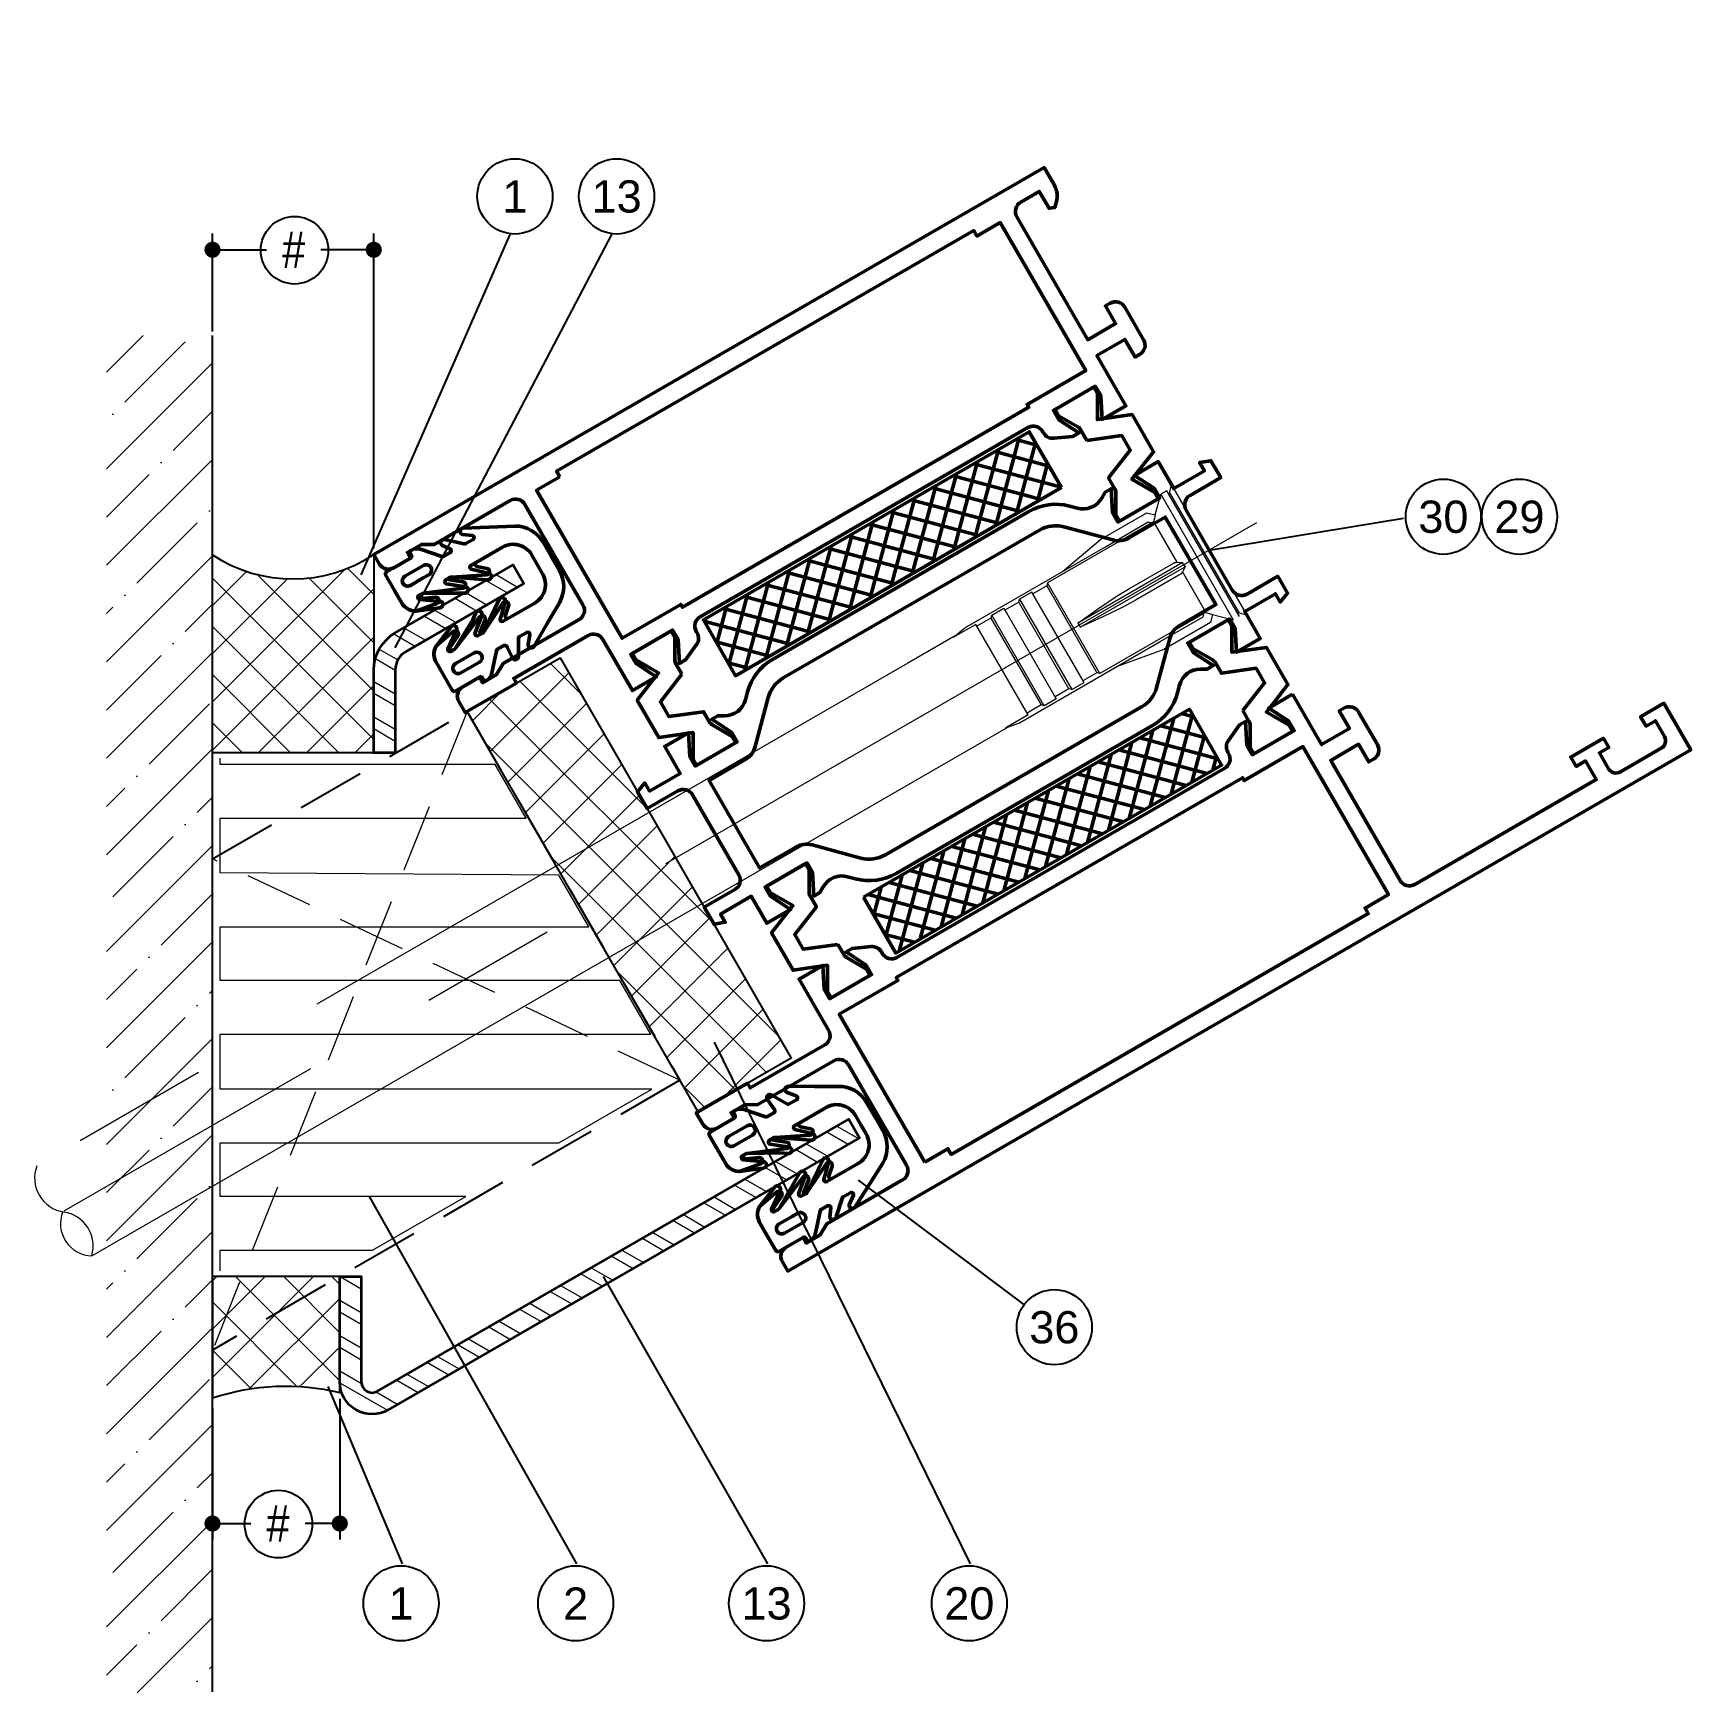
# Model space of a CAD drawing. Header units: millimetres. Extents: x 30 to 184, y 66 to 221.
import ezdxf
from ezdxf.enums import TextEntityAlignment as Align

# ---------------------------------------------------------------- set-up
doc = ezdxf.new("R2010")
doc.units = ezdxf.units.MM
doc.linetypes.add('CENTER', pattern=[50.8, 31.75, -6.35, 6.35, -6.35])
doc.linetypes.add('HIDDEN', pattern=[9.525, 6.35, -3.175])
for name, color, linetype, lineweight in [('AM_5', 3, 'Continuous', 25), ('AM_C', 50, 'Continuous', 50), ('AM_S', 80, 'Continuous', 50), ('Cent3', 70, 'CENTER', 18), ('CHide2', 2, 'HIDDEN', 25), ('CHide3', 70, 'HIDDEN', 18), ('Cont1', 7, 'Continuous', 35), ('Cont2', 2, 'Continuous', 25), ('Cont3', 70, 'Continuous', 18), ('Cont4', 10, 'Continuous', 13)]:
    doc.layers.add(name, color=color, linetype=linetype, lineweight=lineweight)
doc.styles.add('BEMSTIL', font='8SIMPLEX.SHX', dxfattribs={"width": 0.85})
doc.styles.add('SWISS', font='swiss.ttf')
doc.dimstyles.new('Dok-1zu2-PUNKT$0', dxfattribs={"dimscale": 0.5, "dimtxt": 3.4, "dimasz": 1.5, "dimexe": 1.5, "dimexo": 0.6, "dimgap": 1.5, "dimtad": 0, "dimlfac": 2, "dimdsep": 46, "dimtxsty": 'BEMSTIL', "dimblk": 'PUNKT', "dimblk1": 'PUNKT', "dimblk2": 'PUNKT', "dimcen": 0, "dimclrd": 3, "dimclre": 3, "dimclrt": 3, "dimadec": 0, "dimazin": 0, "dimtfac": 0.7, "dimtofl": 0, "dimtmove": 0, "dimatfit": 3, "dimfxl": 0, "dimtolj": 1, "dimarcsym": 0})
pattern_1 = [(45, (-1032.2878, -282.5502), (-2.245064, 2.245064), []), (135, (-1032.2878, -282.5502), (-2.245064, -2.245064), [])]

# ---------------------------------------------------------------- blocks, each defined once
blk = doc.blocks.new('Dübel01')
at = {"layer": 'Cent3'}
for points in [[(2.202, 1.271), (-53.263, -30.751)], [(-14.01, -5.26), (-54.524, -28.65)]]:
    blk.add_lwpolyline(points, dxfattribs=at)
at = {"layer": 'Cont3', "color": 3, "linetype": 'Continuous'}
for p, q in [((-2.514, 1.633), (-2.257, 2.594)), ((-1.969, 2.76), (-2.257, 2.594)), ((-2.257, 2.594), (1.118, -3.251)), ((1.406, -3.085), (-1.969, 2.76)), ((-1.869, 2.587), (-1.75, 3.031)), ((1.408, -2.94), (-1.842, 2.69)), ((-1.75, 3.031), (1.75, -3.031)), ((-5.06, 0.485), (-2.895, 1.735)), ((-2.895, 1.735), (-2.512, 1.633)), ((-2.512, 1.633), (-2.55, 1.476)), ((-2.676, 1.262), (-7.516, -1.532)), ((-4.829, 0.156), (-2.838, 1.306)), ((-2.838, 1.306), (-2.676, 1.262)), ((-2.676, 1.262), (-2.632, 1.29)), ((-2.632, 1.29), (-2.588, 1.318)), ((-2.55, 1.476), (-2.588, 1.318)), ((-2.588, 1.318), (-1.502, -0.562)), ((-11.371, -3.621), (-4.829, 0.156)), ((-6.824, -0.996), (-5.06, 0.485)), ((-3.704, -1.792), (-1.713, -0.643)), ((-1.476, -0.721), (-3.642, -1.971)), ((-1.713, -0.643), (-1.611, -0.583)), ((-1.611, -0.583), (-1.557, -0.573)), ((-1.557, -0.573), (-1.502, -0.562)), ((-1.502, -0.562), (-1.368, -0.572)), ((-1.234, -0.581), (-1.476, -0.721)), ((-1.368, -0.572), (-1.234, -0.581)), ((-1.177, -0.68), (-1.234, -0.581)), ((-1.177, -0.68), (-1.121, -0.778)), ((-7.516, -1.532), (-7.552, -1.669)), ((-5.085, -5.743), (-7.516, -1.532)), ((-3.528, -2.168), (-1.363, -0.918)), ((-1.413, -1.162), (-3.404, -2.312)), ((-1.311, -1.103), (-1.413, -1.162)), ((-1.363, -0.918), (-1.121, -0.778)), ((-1.274, -1.062), (-1.311, -1.103)), ((-1.238, -1.02), (-1.274, -1.062)), ((-1.179, -0.899), (-1.238, -1.02)), ((-1.238, -1.02), (-0.152, -2.9)), ((-1.121, -0.778), (-1.179, -0.899)), ((-8.851, -2.419), (-8.815, -2.282)), ((-8.252, -1.957), (-8.815, -2.282)), ((-8.815, -2.282), (-6.384, -6.493)), ((-5.821, -6.168), (-8.252, -1.957)), ((-7.552, -1.669), (-8.202, -2.044)), ((-7.552, -1.669), (-5.222, -5.706)), ((-3.642, -1.971), (-6.11, -3.397)), ((-5.997, -3.593), (-3.528, -2.168)), ((-5.188, -2.756), (-4.286, -2.128)), ((-4.286, -2.128), (-3.704, -1.792)), ((-3.404, -2.312), (-3.986, -2.648)), ((-10.114, -3.032), (-10.15, -3.169)), ((-10.114, -3.032), (-9.551, -2.707)), ((-7.683, -7.243), (-10.114, -3.032)), ((-9.551, -2.707), (-7.12, -6.918)), ((-8.851, -2.419), (-9.501, -2.794)), ((-6.521, -6.456), (-8.851, -2.419)), ((-6.11, -3.397), (-5.188, -2.756)), ((-0.245, -2.949), (-5.085, -5.743)), ((-3.986, -2.648), (-4.981, -3.115)), ((-0.288, -3.111), (-0.245, -2.949)), ((-0.199, -2.925), (-0.245, -2.949)), ((-0.152, -2.9), (-0.199, -2.925)), ((-0.152, -2.9), (0.003, -2.946)), ((0.003, -2.946), (0.158, -2.992)), ((0.158, -2.992), (0.055, -3.374)), ((0.157, -2.994), (1.118, -3.251)), ((1.75, -3.031), (1.306, -2.912)), ((-10.85, -3.457), (-11.893, -4.059)), ((-11.893, -4.059), (-11.371, -3.621)), ((-8.419, -7.668), (-10.85, -3.457)), ((-10.15, -3.169), (-10.8, -3.544)), ((-10.15, -3.169), (-7.82, -7.206)), ((-6.11, -3.397), (-6.041, -3.487)), ((-6.041, -3.487), (-5.997, -3.593)), ((-4.981, -3.115), (-5.997, -3.593)), ((-2.279, -4.261), (-0.288, -3.111)), ((0.055, -3.374), (-2.11, -4.624)), ((-11.812, -3.991), (-14.01, -5.26)), ((-8.821, -8.037), (-2.279, -4.261)), ((-2.11, -4.624), (-4.274, -5.412)), ((-6.384, -6.493), (-5.821, -6.168)), ((-5.222, -5.706), (-5.871, -6.081)), ((-5.085, -5.743), (-5.222, -5.706)), ((-7.12, -6.918), (-7.683, -7.243)), ((-6.521, -6.456), (-7.17, -6.831)), ((-6.384, -6.493), (-6.521, -6.456)), ((-8.419, -7.668), (-9.462, -8.271)), ((-7.82, -7.206), (-8.469, -7.581)), ((-7.683, -7.243), (-7.82, -7.206)), ((-51.974, -32.836), (-9.362, -8.234)), ((-9.462, -8.271), (-8.821, -8.037))]:
    blk.add_line(p, q, dxfattribs=at)
at = {"layer": 'Cont3'}
for centre, radius, start, end in [((-53.028, -29.217), 1.6, 159.2538, 261.37517), ((-51.919, -31.329), 1.509, 159.03595, 267.9271), ((-53.508, -32.381), 1.6, 343.4771, 81.37517)]:
    blk.add_arc(centre, radius, start, end, dxfattribs=at)
blk = doc.blocks.new('PUNKT')
at = {"color": 0, "linetype": 'Continuous'}
blk.add_line((-0.5, 0), (-1, 0), dxfattribs=at)
at = {"color": 0, "linetype": 'Continuous', "const_width": 0.5}
blk.add_lwpolyline([(-0.25, 0, 1), (0.25, 0, 1)], format="xyb", close=True, dxfattribs=at)
blk = doc.blocks.new('*D5')
at = {"layer": 'AM_5', "color": 3, "lineweight": -2, "transparency": 16777216}
for p, q in [((46.32, 192.92), (46.32, 202.03)), ((61.32, 172.78), (61.32, 202.03)), ((47.82, 200.53), (51.33, 200.53)), ((59.82, 200.53), (56.39, 200.53))]:
    blk.add_line(p, q, dxfattribs=at)
at = {"layer": 'AM_5', "color": 3, "lineweight": -2, "transparency": 16777216, "xscale": 1.5, "yscale": 1.5, "zscale": 1.5, "rotation": 180}
blk.add_blockref('PUNKT', (46.32, 200.53), dxfattribs=at)
at = {"layer": 'AM_5', "color": 3, "lineweight": -2, "transparency": 16777216, "xscale": 1.5, "yscale": 1.5, "zscale": 1.5}
blk.add_blockref('PUNKT', (61.32, 200.53), dxfattribs=at)
at = {"layer": 'AM_5', "color": 3, "transparency": 16777216, "insert": (53.86, 200.53), "char_height": 3.4, "attachment_point": 5, "style": 'BEMSTIL'}
blk.add_mtext('\\A1;#', dxfattribs=at)
blk = doc.blocks.new('*D6')
at = {"layer": 'AM_5', "color": 3, "lineweight": -2, "transparency": 16777216}
for p, q in [((46.32, 92.72), (46.32, 80.51)), ((58.16, 93.6), (58.16, 80.51)), ((47.82, 82.01), (49.89, 82.01)), ((56.66, 82.01), (54.95, 82.01))]:
    blk.add_line(p, q, dxfattribs=at)
at = {"layer": 'AM_5', "color": 3, "lineweight": -2, "transparency": 16777216, "xscale": 1.5, "yscale": 1.5, "zscale": 1.5, "rotation": 180}
blk.add_blockref('PUNKT', (46.32, 82.01), dxfattribs=at)
at = {"layer": 'AM_5', "color": 3, "lineweight": -2, "transparency": 16777216, "xscale": 1.5, "yscale": 1.5, "zscale": 1.5}
blk.add_blockref('PUNKT', (58.16, 82.01), dxfattribs=at)
at = {"layer": 'AM_5', "color": 3, "transparency": 16777216, "insert": (52.42, 82.01), "char_height": 3.4, "attachment_point": 5, "style": 'BEMSTIL'}
blk.add_mtext('\\A1;#', dxfattribs=at)
blk = doc.blocks.new('WI1021363')
for points in [[(23, 67.5), (23, 64.95), (21, 65.95), (20, 65.95), (20, 61.45), (21, 61.45), (23, 62.45), (23, 61.8), (22.27, 60.19, -0.294108), (21.36, 59.6), (21.2, 59.6, 0.414214), (20.2, 58.6), (20.2, 23.4, 0.414214), (21.2, 22.4), (21.36, 22.4, -0.294108), (22.27, 21.81), (23, 20.2), (23, 19.55), (21, 20.55), (20, 20.55), (20, 16.05), (21, 16.05), (23, 17.05), (23, 14.5), (17.5, 14.5, 0.414214), (16.5, 13.5), (16.5, 5.5), (17, 5.5), (17, 0), (15.8, 0, -0.414214), (14.8, 1), (14.8, 2.8), (15.4, 2.8), (15.4, 4.3), (14.8, 5.34), (14.8, 13.5, 0.414214), (13.8, 14.5), (3, 14.5, 0.414214), (2, 13.5), (2, 5.34), (1.4, 4.3), (1.4, 2.8), (2, 2.8), (2, 1, -0.414214), (1, 0), (0, 0), (0, 97), (5, 97), (5, 94.5), (4, 94.5), (4, 95.5), (2.3, 95.5, 0.414214), (1.5, 94.7), (1.5, 90.3, 0.414214), (2.3, 89.5), (4, 89.5), (4, 90.5), (5, 90.5), (5, 87), (4, 87), (4, 88), (2, 88), (2, 68.5, 0.414214), (3, 67.5), (15.9, 67.5), (15.9, 70.5), (14, 70.5), (14, 71, -0.414214), (15, 72), (18.5, 72, -0.414214), (19.5, 71), (19.5, 70.5), (17.6, 70.5), (17.6, 67.5), (23, 67.5)], [(50, 27.24, -0.198912), (48.54, 23.71), (48, 23.17, 0.339454), (47.68, 20.75), (48, 20.2), (48, 19.55), (46, 20.55), (45, 20.55), (45, 16.05), (46, 16.05), (48, 17.05), (48, 14.5), (45.1, 14.5), (45.1, 11.2), (45.99, 11.2), (45.62, 10.2), (43.8, 10.2), (43.8, 13.5, 0.414214), (42.8, 14.5), (34.2, 14.5, 0.414214), (33.2, 13.5), (33.2, 10.2), (31.38, 10.2), (31.01, 11.2), (31.9, 11.2), (31.9, 14.5), (29, 14.5), (29, 17.05), (31, 16.05), (32, 16.05), (32, 20.55), (31, 20.55), (29, 19.55), (29, 20.2), (29.32, 20.75, 0.339454), (29, 23.17), (28.46, 23.71, -0.198912), (27, 27.24), (27, 54.76, -0.198912), (28.46, 58.29), (29, 58.83, 0.339454), (29.32, 61.25), (29, 61.8), (29, 62.45), (31, 61.45), (32, 61.45), (32, 65.95), (31, 65.95), (29, 64.95), (29, 67.5), (31.9, 67.5), (31.9, 70.8), (31.01, 70.8), (31.38, 71.8), (33.2, 71.8), (33.2, 68.5, 0.414214), (34.2, 67.5), (42.8, 67.5, 0.414214), (43.8, 68.5), (43.8, 71.8), (45.62, 71.8), (45.99, 70.8), (45.1, 70.8), (45.1, 67.5), (48, 67.5), (48, 64.95), (46, 65.95), (45, 65.95), (45, 61.45), (46, 61.45), (48, 62.45), (48, 61.8), (47.68, 61.25, 0.339454), (48, 58.83), (48.54, 58.29, -0.198912), (50, 54.76)], [(62, 72, -0.414214), (63, 71), (63, 70.5), (61.1, 70.5), (61.1, 67.5), (74.3, 67.5, 0.414214), (75.3, 68.5), (75.3, 70.5), (73.5, 70.5), (73.29, 71.01), (73.69, 71.41, -0.198912), (75.1, 72), (77, 72), (77, 0), (76, 0, -0.414214), (75, 1), (75, 2.8), (75.6, 2.8), (75.6, 4.3), (75, 5.34), (75, 13.5, 0.414214), (74, 14.5), (63.2, 14.5, 0.414214), (62.2, 13.5), (62.2, 5.34), (61.6, 4.3), (61.6, 2.8), (62.2, 2.8), (62.2, 1, -0.414214), (61.2, 0), (60, 0), (60, 5.5), (60.5, 5.5), (60.5, 13.5, 0.414214), (59.5, 14.5), (54, 14.5), (54, 17.05), (56, 16.05), (57, 16.05), (57, 20.55), (56, 20.55), (54, 19.55), (54, 20.2), (54.73, 21.81, -0.294108), (55.64, 22.4), (55.8, 22.4, 0.414214), (56.8, 23.4), (56.8, 58.6, 0.414214), (55.8, 59.6), (55.64, 59.6, -0.294108), (54.73, 60.19), (54, 61.8), (54, 62.45), (56, 61.45), (57, 61.45), (57, 65.95), (56, 65.95), (54, 64.95), (54, 67.5), (59.4, 67.5), (59.4, 70.5), (57.5, 70.5), (57.5, 71, -0.414214), (58.5, 72), (62, 72)], [(23.99, 62.75), (22.87, 62.75, 0.131652), (22.47, 62.64), (20.66, 61.6), (20, 61.6), (20, 65.8), (20.66, 65.8), (22, 65.03), (22.49, 64.74), (22.79, 64.57), (24, 67.58), (28, 67.58), (29.21, 64.57), (31.34, 65.8), (32, 65.8), (32, 61.6), (31.34, 61.6), (29.53, 62.64, 0.131652), (29.13, 62.75), (28.01, 62.75), (26.79, 65.78), (25.21, 65.78)], [(53.01, 62.75), (54.13, 62.75, -0.131652), (54.53, 62.64), (56.34, 61.6), (57, 61.6), (57, 65.8), (56.34, 65.8), (55, 65.03), (54.51, 64.74), (54.21, 64.57), (53, 67.58), (49, 67.58), (47.79, 64.57), (45.66, 65.8), (45, 65.8), (45, 61.6), (45.66, 61.6), (47.47, 62.64, -0.131652), (47.87, 62.75), (48.99, 62.75), (50.21, 65.78), (51.79, 65.78)], [(48, 54.76, 0.198912), (47.12, 56.88), (43.79, 60.21, -0.198912), (43.2, 61.63), (43.2, 65.5), (33.8, 65.5), (33.8, 61.63, -0.198912), (33.21, 60.21), (29.88, 56.88, 0.198912), (29, 54.76), (29, 27.24, 0.198912), (29.88, 25.12), (33.21, 21.79, -0.198912), (33.8, 20.37), (33.8, 16.5), (43.2, 16.5), (43.2, 20.37, -0.198912), (43.79, 21.79), (47.12, 25.12, 0.198912), (48, 27.24)], [(23.99, 19.25), (22.87, 19.25, -0.131652), (22.47, 19.36), (20.66, 20.4), (20, 20.4), (20, 16.2), (20.66, 16.2), (22, 16.97), (22.49, 17.26), (22.79, 17.43), (24, 14.43), (28, 14.43), (29.21, 17.43), (31.34, 16.2), (32, 16.2), (32, 20.4), (31.34, 20.4), (29.53, 19.36, -0.131652), (29.13, 19.25), (28.01, 19.25), (26.79, 16.23), (25.21, 16.23)], [(53.01, 19.25), (54.13, 19.25, 0.131652), (54.53, 19.36), (56.34, 20.4), (57, 20.4), (57, 16.2), (56.34, 16.2), (55, 16.97), (54.51, 17.26), (54.21, 17.43), (53, 14.43), (49, 14.43), (47.79, 17.43), (45.66, 16.2), (45, 16.2), (45, 20.4), (45.66, 20.4), (47.47, 19.36, 0.131652), (47.87, 19.25), (48.99, 19.25), (50.21, 16.23), (51.79, 16.23)]]:
    blk.add_lwpolyline(points, format="xyb", close=True)
for points in [[(2.4, 16.1), (2.4, 18.6), (1.8, 18.6), (1.8, 63.4), (2.4, 63.4), (2.4, 65.9), (18.3, 65.9), (18.3, 59.6), (18.6, 59.6), (18.6, 22.4), (18.3, 22.4), (18.3, 16.1), (2.4, 16.1)], [(74.6, 18.6), (74.6, 16.1), (58.7, 16.1), (58.7, 22.4), (58.4, 22.4), (58.4, 59.6), (58.7, 59.6), (58.7, 65.9), (74.6, 65.9), (74.6, 63.4), (75.2, 63.4), (75.2, 18.6), (74.6, 18.6)]]:
    blk.add_lwpolyline(points, close=True)
blk = doc.blocks.new('WI4010060')
for points in [[(5.4, 7.32), (5.4, 10.7, -0.414214), (7.4, 12.7), (8.4, 12.7), (9.4, 12.7, -0.414214), (11.4, 10.7), (11.4, 7.32, -0.606815), (11.09, 7.16), (9.87, 8.43, 0.876976), (9.47, 7.99), (11.35, 5.22, -0.176327), (11.4, 5.1), (11.4, 4.63, -0.63707), (11.07, 4.47), (9.89, 5.91, 0.876976), (9.45, 5.51), (9.87, 4.92), (11.36, 2.22, -0.153915), (11.4, 2.1), (11.4, 1.71, -0.668179), (11.06, 1.57), (9.91, 3.19, 0.876976), (9.44, 2.83), (10.28, 0.75, 0.267949), (11.58, 0), (14.6, 0, 0.414214), (14.8, 0.2), (14.8, 2.8, -0.414214), (15, 3), (15.2, 3, 0.414214), (15.4, 3.2), (15.4, 3.23, 0.221695), (15.04, 4), (13.47, 5.4, -0.221695), (13.4, 5.56), (13.4, 6.24, -0.520567), (13.67, 6.43), (14.7, 6.36, 0.8391), (14.99, 6.87), (13.47, 7.76, -0.220543), (13.4, 7.91), (13.4, 8.69, -0.63707), (13.73, 8.84), (14.41, 8.27, 0.8391), (14.86, 8.65), (13.64, 10.75), (12.52, 12.7, 0.267949), (9.92, 14.2), (8.4, 14.2), (6.88, 14.2, 0.267949), (4.28, 12.7), (2.04, 8.43, 0.8391), (2.49, 8.05), (3.07, 8.84, -0.63707), (3.4, 8.69), (3.4, 7.91, -0.220543), (3.33, 7.76), (2.11, 6.42, 0.8391), (2.4, 5.91), (3.13, 6.43, -0.520567), (3.4, 6.24), (3.4, 5.56, -0.221695), (3.33, 5.4), (1.76, 4, 0.221695), (1.4, 3.23), (1.4, 3.2, 0.414214), (1.6, 3), (1.8, 3, -0.414214), (2, 2.8), (2, 0.2, 0.414214), (2.2, 0), (3.86, 0), (5.22, 0, 0.267949), (6.52, 0.75), (7.36, 2.83, 0.876976), (6.89, 3.19), (5.74, 1.57, -0.668179), (5.4, 1.71), (5.4, 2.1, -0.153915), (5.44, 2.22), (7.35, 5.51, 0.876976), (6.91, 5.91), (5.73, 4.47, -0.63707), (5.4, 4.63), (5.4, 5.1, -0.176327), (5.45, 5.22), (7.33, 7.99, 0.876976), (6.93, 8.43), (5.71, 7.16, -0.606815)], [(11.02, 1.83), (10.48, 2.98, 0.876976), (9.91, 2.8), (10.26, 0.85, 0.106683), (10.34, 0.65, 0.246918), (11.58, 0), (14.6, 0, 0.414214), (14.8, 0.2), (14.8, 2.8, -0.414214), (15, 3), (15.2, 3, 0.414214), (15.4, 3.2), (15.4, 3.23, 0.221695), (15.04, 4), (13.47, 5.4, -0.221695), (13.4, 5.56), (13.4, 6.24, -0.520567), (13.67, 6.43), (14.7, 6.36, 0.8391), (14.99, 6.87), (13.47, 7.76, -0.220543), (13.4, 7.91), (13.4, 8.69, -0.63707), (13.73, 8.84), (14.41, 8.27, 0.8391), (14.86, 8.65), (13.64, 10.75), (12.52, 12.7, 0.267949), (9.92, 14.2), (8.4, 14.2), (6.88, 14.2, 0.267949), (4.28, 12.7), (2.04, 8.43, 0.8391), (2.49, 8.05), (3.07, 8.84, -0.63707), (3.4, 8.69), (3.4, 7.91, -0.220543), (3.33, 7.76), (2.11, 6.42, 0.8391), (2.4, 5.91), (3.13, 6.43, -0.520567), (3.4, 6.24), (3.4, 5.56, -0.221695), (3.33, 5.4), (1.76, 4, 0.221695), (1.4, 3.23), (1.4, 3.2, 0.414214), (1.6, 3), (1.8, 3, -0.414214), (2, 2.8), (2, 0.2, 0.414214), (2.2, 0), (3.86, 0), (5.22, 0, 0.246918), (6.46, 0.65, 0.106683), (6.54, 0.85), (6.89, 2.8, 0.876976), (6.32, 2.98), (5.78, 1.83, -0.80142), (5.4, 1.91), (5.4, 2.1, -0.153915), (5.44, 2.22), (6.58, 4.94), (6.86, 5.61, 0.876976), (6.35, 5.91), (5.58, 4.92, -0.714876), (5.4, 4.98), (5.4, 5.1, -0.176327), (5.45, 5.22), (6.88, 8.13, 0.876976), (6.39, 8.46), (5.75, 7.74, -0.691852), (5.4, 7.87), (5.4, 10.7, -0.414214), (7.4, 12.7), (8.4, 12.7), (9.4, 12.7, -0.414214), (11.4, 10.7), (11.4, 7.87, -0.691852), (11.05, 7.74), (10.41, 8.46, 0.876976), (9.92, 8.13), (11.35, 5.22, -0.176327), (11.4, 5.1), (11.4, 4.98, -0.714876), (11.22, 4.92), (10.45, 5.91, 0.876976), (9.94, 5.61), (10.22, 4.94), (11.36, 2.22, -0.153915), (11.4, 2.1), (11.4, 1.91, -0.80142)], [(5.4, 7.32), (5.4, 10.7, -0.414214), (7.4, 12.7), (8.4, 12.7), (9.4, 12.7, -0.414214), (11.4, 10.7), (11.4, 7.32, -0.606815), (11.09, 7.16), (9.87, 8.43, 0.876976), (9.47, 7.99), (11.35, 5.22, -0.176327), (11.4, 5.1), (11.4, 4.63, -0.63707), (11.07, 4.47), (9.89, 5.91, 0.876976), (9.45, 5.51), (9.87, 4.92), (11.36, 2.22, -0.153915), (11.4, 2.1), (11.4, 1.71, -0.668179), (11.06, 1.57), (9.91, 3.19, 0.876976), (9.44, 2.83), (10.28, 0.75, 0.267949), (11.58, 0), (14.6, 0, 0.414214), (14.8, 0.2), (14.8, 2.8, -0.414214), (15, 3), (15.2, 3, 0.414214), (15.4, 3.2), (15.4, 3.23, 0.221695), (15.04, 4), (13.47, 5.4, -0.221695), (13.4, 5.56), (13.4, 6.24, -0.520567), (13.67, 6.43), (14.7, 6.36, 0.8391), (14.99, 6.87), (13.47, 7.76, -0.220543), (13.4, 7.91), (13.4, 8.69, -0.63707), (13.73, 8.84), (14.41, 8.27, 0.8391), (14.86, 8.65), (13.64, 10.75), (12.52, 12.7, 0.267949), (9.92, 14.2), (8.4, 14.2), (6.88, 14.2, 0.267949), (4.28, 12.7), (2.04, 8.43, 0.8391), (2.49, 8.05), (3.07, 8.84, -0.63707), (3.4, 8.69), (3.4, 7.91, -0.220543), (3.33, 7.76), (2.11, 6.42, 0.8391), (2.4, 5.91), (3.13, 6.43, -0.520567), (3.4, 6.24), (3.4, 5.56, -0.221695), (3.33, 5.4), (1.76, 4, 0.221695), (1.4, 3.23), (1.4, 3.2, 0.414214), (1.6, 3), (1.8, 3, -0.414214), (2, 2.8), (2, 0.2, 0.414214), (2.2, 0), (3.86, 0), (5.22, 0, 0.267949), (6.52, 0.75), (7.36, 2.83, 0.876976), (6.89, 3.19), (5.74, 1.57, -0.668179), (5.4, 1.71), (5.4, 2.1, -0.153915), (5.44, 2.22), (7.35, 5.51, 0.876976), (6.91, 5.91), (5.73, 4.47, -0.63707), (5.4, 4.63), (5.4, 5.1, -0.176327), (5.45, 5.22), (7.33, 7.99, 0.876976), (6.93, 8.43), (5.71, 7.16, -0.606815)], [(11.02, 1.83), (10.48, 2.98, 0.876976), (9.91, 2.8), (10.26, 0.85, 0.106683), (10.34, 0.65, 0.246918), (11.58, 0), (14.6, 0, 0.414214), (14.8, 0.2), (14.8, 2.8, -0.414214), (15, 3), (15.2, 3, 0.414214), (15.4, 3.2), (15.4, 3.23, 0.221695), (15.04, 4), (13.47, 5.4, -0.221695), (13.4, 5.56), (13.4, 6.24, -0.520567), (13.67, 6.43), (14.7, 6.36, 0.8391), (14.99, 6.87), (13.47, 7.76, -0.220543), (13.4, 7.91), (13.4, 8.69, -0.63707), (13.73, 8.84), (14.41, 8.27, 0.8391), (14.86, 8.65), (13.64, 10.75), (12.52, 12.7, 0.267949), (9.92, 14.2), (8.4, 14.2), (6.88, 14.2, 0.267949), (4.28, 12.7), (2.04, 8.43, 0.8391), (2.49, 8.05), (3.07, 8.84, -0.63707), (3.4, 8.69), (3.4, 7.91, -0.220543), (3.33, 7.76), (2.11, 6.42, 0.8391), (2.4, 5.91), (3.13, 6.43, -0.520567), (3.4, 6.24), (3.4, 5.56, -0.221695), (3.33, 5.4), (1.76, 4, 0.221695), (1.4, 3.23), (1.4, 3.2, 0.414214), (1.6, 3), (1.8, 3, -0.414214), (2, 2.8), (2, 0.2, 0.414214), (2.2, 0), (3.86, 0), (5.22, 0, 0.246918), (6.46, 0.65, 0.106683), (6.54, 0.85), (6.89, 2.8, 0.876976), (6.32, 2.98), (5.78, 1.83, -0.80142), (5.4, 1.91), (5.4, 2.1, -0.153915), (5.44, 2.22), (6.58, 4.94), (6.86, 5.61, 0.876976), (6.35, 5.91), (5.58, 4.92, -0.714876), (5.4, 4.98), (5.4, 5.1, -0.176327), (5.45, 5.22), (6.88, 8.13, 0.876976), (6.39, 8.46), (5.75, 7.74, -0.691852), (5.4, 7.87), (5.4, 10.7, -0.414214), (7.4, 12.7), (8.4, 12.7), (9.4, 12.7, -0.414214), (11.4, 10.7), (11.4, 7.87, -0.691852), (11.05, 7.74), (10.41, 8.46, 0.876976), (9.92, 8.13), (11.35, 5.22, -0.176327), (11.4, 5.1), (11.4, 4.98, -0.714876), (11.22, 4.92), (10.45, 5.91, 0.876976), (9.94, 5.61), (10.22, 4.94), (11.36, 2.22, -0.153915), (11.4, 2.1), (11.4, 1.91, -0.80142)], [(4.2, 1.5, -0.440333), (3.66, 1, -0.388567), (3.2, 1.5), (3.2, 3.5, -0.698025), (4.08, 3.82, -0.177839), (4.2, 3.5), (4.2, 2.89)], [(3.2, 1.5, 0.388567), (3.66, 1, 0.440333), (4.2, 1.5), (4.2, 2.89), (4.2, 3.5, 0.177839), (4.08, 3.82, 0.698025), (3.2, 3.5)], [(4.2, 1.5, -0.440333), (3.66, 1, -0.388567), (3.2, 1.5), (3.2, 3.5, -0.698025), (4.08, 3.82, -0.177839), (4.2, 3.5), (4.2, 2.89)], [(3.2, 1.5, 0.388567), (3.66, 1, 0.440333), (4.2, 1.5), (4.2, 2.89), (4.2, 3.5, 0.177839), (4.08, 3.82, 0.698025), (3.2, 3.5)], [(12.78, 1.12, -0.221509), (12.6, 1.5), (12.6, 2.32), (12.6, 3.5, -1), (13.6, 3.5), (13.6, 2.51), (13.6, 1.5, -0.637319)], [(12.78, 1.12, 0.637319), (13.6, 1.5), (13.6, 2.51), (13.6, 3.5, 1), (12.6, 3.5), (12.6, 2.32), (12.6, 1.5, 0.221509)], [(12.78, 1.12, -0.221509), (12.6, 1.5), (12.6, 2.32), (12.6, 3.5, -1), (13.6, 3.5), (13.6, 2.51), (13.6, 1.5, -0.637319)], [(12.78, 1.12, 0.637319), (13.6, 1.5), (13.6, 2.51), (13.6, 3.5, 1), (12.6, 3.5), (12.6, 2.32), (12.6, 1.5, 0.221509)]]:
    blk.add_lwpolyline(points, format="xyb", close=True)
blk = doc.blocks.new('WI4090073')
h = blk.add_hatch()
h.set_pattern_fill('ANSI37', color=256, scale=0.5)
h.paths.add_polyline_path([(17.5, 0.4), (17.5, 6.4), (-17.5, 6.4), (-17.5, 0.4)])
blk.add_lwpolyline([(-17.5, 6.4), (-17.5, 0.4), (17.5, 0.4), (17.5, 6.4), (-17.5, 6.4)], close=True)

msp = doc.modelspace()

# ---------------------------------------------------------------- hatches: boundary and pattern name
at = {"layer": 'Cont3'}
h = msp.add_hatch(dxfattribs=at)
h.set_pattern_fill('ANSI35,I', color=256, style=2)
h.set_pattern_definition([(45, (0, 0), (-4.49013, 4.49013), []), (45, (4.49, 0), (-4.49013, 4.49013), [7.9375, -1.5875, 0, -1.5875])])
h.paths.add_polyline_path([(46.323, 113.407), (36.466, 107.716), (36.466, 66.259), (46.323, 66.259)])
h.paths.add_polyline_path([(46.323, 119.065), (36.466, 113.374), (36.466, 107.716), (46.323, 113.407)])
h.paths.add_polyline_path([(46.323, 119.065), (46.323, 124.723), (36.466, 119.032), (36.466, 113.374)])
h.paths.add_polyline_path([(46.323, 192.54), (36.466, 192.54), (36.466, 119.032), (46.323, 124.723)])
h = msp.add_hatch(dxfattribs=at)
h.set_pattern_fill('ANSI37', color=256, style=0)
h.set_pattern_definition(pattern_1)
edge = h.paths.add_edge_path()
edge.add_line((46.323, 153.735), (46.323, 172.135))
edge.add_arc((53.788, 183.489), 13.589, 236.67638, 303.68042)
edge.add_line((61.324, 172.182), (61.324, 153.735))
edge.add_line((61.324, 153.735), (46.323, 153.735))
h = msp.add_hatch(dxfattribs=at)
h.set_pattern_fill('ANSI37', color=256, style=0)
h.set_pattern_definition([(45, (-365.4817, -382.5532), (-2.245064, 2.245064), []), (135, (-365.4817, -382.5532), (-2.245064, -2.245064), [])])
h.paths.add_polyline_path([(91.497, 120.32), (69.997, 157.559), (78.657, 162.559), (100.157, 125.32)])
h = msp.add_hatch(dxfattribs=at)
h.set_pattern_fill('ANSI37', color=256, style=0)
h.set_pattern_definition(pattern_1)
h.paths.add_polyline_path([(58.162, 104.989), (46.323, 104.989), (46.323, 93.695, -0.1406713), (58.162, 94.195)])
at = {"layer": 'Cont4'}
h = msp.add_hatch(dxfattribs=at)
h.set_pattern_fill('ANSI32', color=256, scale=0.3, angle=105)
h.paths.add_polyline_path([(75.291, 169.49), (74.291, 171.222), (72.249, 170.042, -0.4060843), (71.887, 169.833), (70.084, 168.792, -0.4060843), (69.722, 168.583), (67.746, 167.442, -0.4060844), (67.383, 167.233), (63.324, 164.89, 0.2679492), (61.324, 161.426), (61.324, 153.735), (63.324, 153.735), (63.324, 161.426, -0.2679492), (64.324, 163.158)])
h = msp.add_hatch(dxfattribs=at)
h.set_pattern_fill('ANSI32', color=256, scale=0.3, angle=105)
h.paths.add_polyline_path([(99.368, 113.779), (98.485, 115.579), (68.801, 98.441), (69.784, 96.699)])
h.paths.add_polyline_path([(69.784, 96.699), (68.801, 98.441), (61.662, 94.319, -0.5773503), (60.162, 95.185), (60.162, 104.989), (58.162, 104.989), (58.162, 95.185, 0.5773503), (62.662, 92.587)])
h.paths.add_polyline_path([(106.516, 117.906), (105.516, 119.638), (98.485, 115.579), (99.368, 113.779)])

# ---------------------------------------------------------------- linework, layer by layer
at = {"layer": 'AM_5', "color": 3}
for p, q in [((60.154, 170.287), (74.006, 201.941)), ((63.324, 163.486), (83.466, 201.941)), ((139.03, 172.589), (157.103, 175.571)), ((92.977, 126.797), (116.808, 78.256)), ((106.39, 113.948), (121.824, 102.374)), ((60.901, 112.441), (80.192, 78.256)), ((82.672, 104.999), (97.945, 78.256)), ((57.034, 94.775), (63.95, 78.256))]:
    msp.add_line(p, q, dxfattribs=at)
for centre, radius in [((74.448, 205.496), 3.5), ((83.908, 205.496), 3.5), ((53.945, 200.487), 3.144), ((160.812, 175.69), 3.5), ((167.888, 175.69), 3.5), ((124.624, 100.274), 3.5), ((52.454, 81.958), 3.144), ((63.859, 74.58), 3.5), ((80.101, 74.58), 3.5), ((97.854, 74.58), 3.5), ((116.717, 74.58), 3.5)]:
    msp.add_circle(centre, radius, dxfattribs=at)
at = {"layer": 'CHide2'}
msp.add_lwpolyline([(89.802, 123.256), (46.323, 98.154), (46.323, 143.846), (69.997, 157.559)], close=True, dxfattribs=at)
at = {"layer": 'CHide3'}
for p, q in [((69.997, 157.559), (46.323, 98.154)), ((89.802, 123.256), (46.323, 143.846))]:
    msp.add_line(p, q, dxfattribs=at)
at = {"layer": 'Cont1'}
for points in [[(63.324, 161.426), (63.324, 153.735), (61.324, 153.735), (61.324, 161.426, -0.2679492), (63.324, 164.89), (74.291, 171.222), (75.291, 169.49), (64.324, 163.158, 0.2679492)], [(61.662, 94.319), (105.516, 119.638), (106.516, 117.906), (62.662, 92.587, -0.5773503), (58.162, 95.185), (58.162, 104.989), (60.162, 104.989), (60.162, 95.185, 0.5773503)]]:
    msp.add_lwpolyline(points, format="xyb", close=True, dxfattribs=at)
at = {"layer": 'Cont2'}
msp.add_line((46.323, 66.34), (46.323, 192.54), dxfattribs=at)
for points in [[(46.323, 153.735), (46.323, 172.135, 0.300985), (61.324, 172.182), (61.324, 153.735)], [(46.323, 104.989), (46.323, 93.695, -0.1406713), (58.162, 94.195), (58.162, 104.989)]]:
    msp.add_lwpolyline(points, format="xyb", close=True, dxfattribs=at)
msp.add_lwpolyline([(91.497, 120.32), (69.997, 157.559), (78.657, 162.559), (100.157, 125.32)], close=True, dxfattribs=at)
at = {"layer": 'Cont3'}
msp.add_lwpolyline([(47.023, 105.524), (47.023, 105.524), (47.023, 105.524), (47.023, 107.441), (61.212, 107.441), (69.873, 112.441), (47.023, 112.441), (47.023, 117.441), (78.533, 117.441), (87.193, 122.441), (47.023, 122.441), (47.023, 127.541), (87.097, 127.541), (84.21, 132.541), (47.023, 132.541), (47.023, 137.541), (81.323, 137.541), (78.546, 142.351), (47.023, 142.541), (47.023, 147.641), (75.492, 147.641), (72.605, 152.641), (47.023, 152.641), (47.023, 153.21), (47.023, 153.21), (47.023, 153.21), (47.023, 153.21), (47.023, 153.21)], dxfattribs=at)

# ---------------------------------------------------------------- block references
at = {"layer": 'AM_C'}
for name, p, rotation in [('WI4090073', (106.931, 175.188), 210), ('WI4010060', (61.324, 172.181), 299.9999999999999), ('WI4090073', (125.231, 143.491), 29.99999999999999)]:
    msp.add_blockref(name, p, dxfattribs=dict(at, rotation=rotation))
at = {"layer": 'AM_C', "xscale": -1, "rotation": 300.0000000000001}
msp.add_blockref('WI4010060', (99.824, 105.497), dxfattribs=at)
at = {"layer": 'AM_S', "xscale": -1, "rotation": 300.0000000000001}
msp.add_blockref('WI1021363', (99.824, 105.497), dxfattribs=at)
at = {"layer": 'Cont3', "xscale": 2, "yscale": 2, "zscale": 2}
msp.add_blockref('Dübel01', (139.03, 172.589), dxfattribs=at)

# ---------------------------------------------------------------- texts
at = {"layer": 'AM_5', "color": 40, "style": 'SWISS'}
for s, p in [('1', (74.448, 205.496)), ('13', (83.908, 205.496)), ('30', (160.812, 175.69)), ('29', (167.888, 175.69)), ('36', (124.624, 100.274)), ('1', (63.859, 74.58)), ('2', (80.101, 74.58)), ('13', (97.854, 74.58)), ('20', (116.717, 74.58))]:
    msp.add_text(s, height=3, dxfattribs=at).set_placement(p, align=Align.MIDDLE)

# ---------------------------------------------------------------- dimensions: what is measured, and where the dimension line sits
at = {"layer": 'AM_5'}
for base, p1, p2, picture, middle in [((61.324, 200.534), (46.323, 192.317), (61.324, 172.182), '*D5', (53.857, 200.534)), ((58.162, 82.006), (46.323, 93.322), (58.162, 94.195), '*D6', (52.422, 82.006))]:
    dim = msp.add_linear_dim(base=base, p1=p1, p2=p2, text='#', dimstyle='Dok-1zu2-PUNKT$0', override={"dimscale": 1, "dimlfac": 1}, dxfattribs=at)
    dim.commit()
    dim.dimension.update_dxf_attribs({"geometry": picture, "text_midpoint": middle, "dimtype": 160})

doc.saveas('drawing.dxf')
